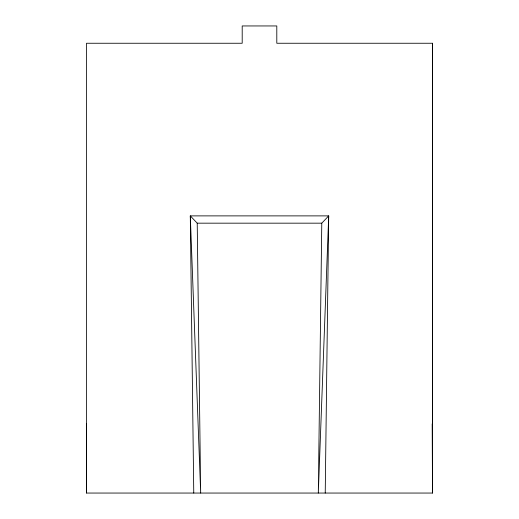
<?xml version="1.0" encoding="UTF-8"?>
<svg xmlns="http://www.w3.org/2000/svg" width="519" height="519" viewBox="0 0 519 519"><rect width="100%" height="100%" fill="white"/><g stroke="black" fill="none" stroke-linecap="round" stroke-linejoin="round"><path stroke-width="0.78" d="M86.498 493.05L86.498 43.252L242.198 43.252L242.198 25.95L276.802 25.95L276.802 43.252L432.502 43.252L432.496 493.05L86.504 493.05L86.498 423.848M432.502 43.252L432.496 493.05L432.191 423.848M325.231 493.05L328.702 215.885L321.78 223.17L318.309 493.044L328.702 215.885L190.298 215.885L193.762 493.05M197.22 223.17L200.684 493.05L190.298 215.885L197.22 223.17L321.78 223.17"/></g></svg>
